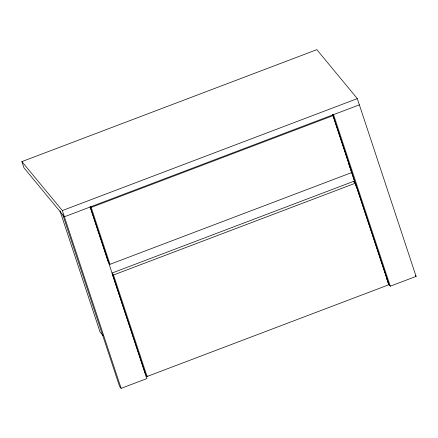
<?xml version="1.0" encoding="UTF-8"?>
<svg xmlns="http://www.w3.org/2000/svg" width="438" height="438" viewBox="0 0 438 438"><rect width="100%" height="100%" fill="white"/><g stroke="black" fill="none" stroke-linecap="round" stroke-linejoin="round"><path stroke-width="0.66" d="M359.363 104.841L64.402 216.783L23.959 167.82L21.9 161.6L316.86 49.658L357.304 98.616L416.1 276.4L390.291 286.195L388.72 284.289L332.623 114.674M21.9 161.6L62.344 210.558L357.304 98.616M90.398 206.462L91.186 207.415L333.05 115.627L351.867 172.517L109.998 264.306L108.427 262.406L90.036 206.807M353.822 181.277L111.953 273.071L113.524 274.976L147.097 376.488L388.966 284.7L355.393 183.183L353.822 181.277L354.249 182.575M113.524 274.976L355.393 183.183M145.838 376.182L147.113 375.7M62.831 214.877L119.569 386.436L121.14 388.342L146.949 378.547L90.212 206.988M332.261 114.674L333.05 115.627M415.312 275.447L416.1 276.4M388.178 283.747L388.966 284.7M147.097 376.488L145.525 374.583L112.38 274.363M103.078 335.694L100.056 332.037L60.017 210.974M333.553 114.636L390.291 286.195M348.5 163.002L356.729 187.891M386.48 277.851L388.539 284.076M91.186 207.415L109.998 264.306M62.344 210.558L121.14 388.342"/></g></svg>
